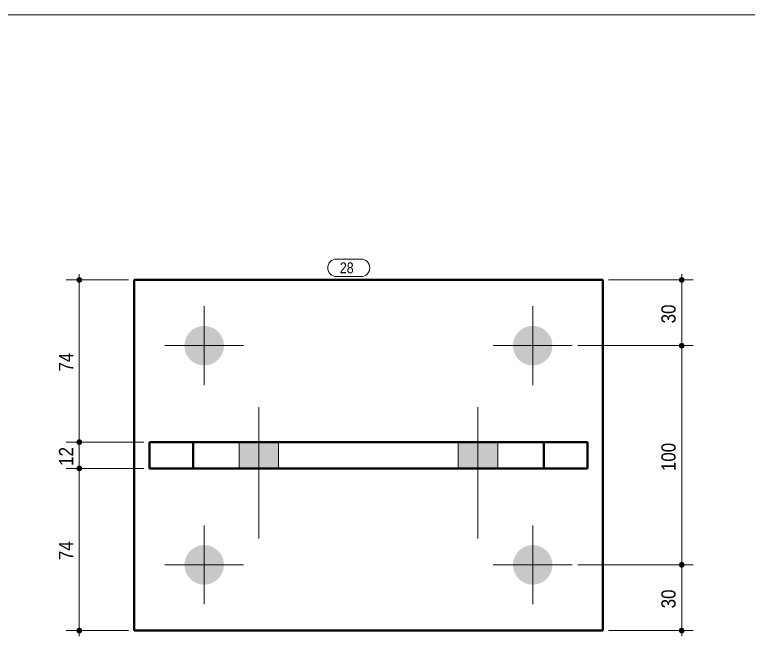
# Model space of a CAD drawing. Header units: millimetres. Extents: x 2 to 410, y 5 to 282.
# Drawn here: x 142.1 to 276, y 168.6 to 282 of the extents above; entities that cross this region are included whole.
import ezdxf

# ---------------------------------------------------------------- set-up
doc = ezdxf.new("R2010")
doc.units = ezdxf.units.MM
for name, color, linetype, lineweight in [('Boulon', 7, 'Continuous', 0), ('Cotation', 7, 'Continuous', 0), ('Feuille dessin', 5, 'Continuous', 0), ('Piece', 2, 'Continuous', 0), ('Repère pièce', 3, 'Continuous', 0)]:
    doc.layers.add(name, color=color, linetype=linetype, lineweight=lineweight)
doc.styles.add('ARIAL', font='ARIAL.TTF')
doc.styles.add('COMIC_SANS_MS', font='COMIC.TTF')

# ---------------------------------------------------------------- blocks, each defined once
blk = doc.blocks.new('*A1')
at = {"layer": 'Boulon'}
for points in [[(176.76, 225.2), (176.84, 225.2), (176.93, 225.19), (177.02, 225.18), (177.11, 225.17), (177.2, 225.16), (177.28, 225.15), (177.37, 225.13), (177.46, 225.11), (177.54, 225.09), (177.63, 225.07), (177.71, 225.04), (177.8, 225.02), (177.88, 224.99), (177.96, 224.96), (178.04, 224.93), (178.13, 224.89), (178.21, 224.85), (178.29, 224.82), (178.36, 224.77), (178.44, 224.73), (178.52, 224.69), (178.59, 224.64), (178.67, 224.59), (178.74, 224.54), (178.81, 224.49), (178.88, 224.44), (178.95, 224.38), (179.02, 224.33), (179.08, 224.27), (179.15, 224.21), (179.21, 224.15), (179.27, 224.08), (179.33, 224.02), (179.39, 223.95), (179.45, 223.88), (179.51, 223.81), (179.56, 223.74), (179.61, 223.67), (179.66, 223.6), (179.71, 223.53), (179.76, 223.45), (179.8, 223.37), (179.84, 223.3), (179.88, 223.22), (179.92, 223.14), (179.96, 223.06), (179.99, 222.98), (180.03, 222.9), (180.06, 222.81), (180.09, 222.73), (180.11, 222.65), (180.14, 222.56), (180.16, 222.47), (180.18, 222.39), (180.2, 222.3), (180.21, 222.22), (180.23, 222.13), (180.24, 222.04), (180.25, 221.95), (180.26, 221.86), (180.26, 221.78), (180.27, 221.69), (180.27, 221.6), (180.27, 221.51), (180.26, 221.42), (180.26, 221.34), (180.25, 221.25), (180.24, 221.16), (180.23, 221.07), (180.21, 220.98), (180.2, 220.9), (180.18, 220.81), (180.16, 220.73), (180.14, 220.64), (180.11, 220.55), (180.09, 220.47), (180.06, 220.39), (180.03, 220.3), (179.99, 220.22), (179.96, 220.14), (179.92, 220.06), (179.88, 219.98), (179.84, 219.9), (179.8, 219.83), (179.76, 219.75), (179.71, 219.67), (179.66, 219.6), (179.61, 219.53), (179.56, 219.46), (179.51, 219.39), (179.45, 219.32), (179.39, 219.25), (179.33, 219.18), (179.27, 219.12), (179.21, 219.05), (179.15, 218.99), (179.08, 218.93), (179.02, 218.87), (178.95, 218.82), (178.88, 218.76), (178.81, 218.71), (178.74, 218.66), (178.67, 218.61), (178.59, 218.56), (178.52, 218.51), (178.44, 218.47), (178.36, 218.43), (178.29, 218.38), (178.21, 218.35), (178.13, 218.31), (178.04, 218.27), (177.96, 218.24), (177.88, 218.21), (177.8, 218.18), (177.71, 218.16), (177.63, 218.13), (177.54, 218.11), (177.46, 218.09), (177.37, 218.07), (177.28, 218.05), (177.2, 218.04), (177.11, 218.03), (177.02, 218.02), (176.93, 218.01), (176.84, 218), (176.76, 218), (176.67, 218), (176.58, 218), (176.49, 218), (176.4, 218.01), (176.31, 218.02), (176.23, 218.03), (176.14, 218.04), (176.05, 218.05), (175.96, 218.07), (175.88, 218.09), (175.79, 218.11), (175.71, 218.13), (175.62, 218.16), (175.54, 218.18), (175.45, 218.21), (175.37, 218.24), (175.29, 218.27), (175.21, 218.31), (175.13, 218.35), (175.05, 218.38), (174.97, 218.43), (174.89, 218.47), (174.82, 218.51), (174.74, 218.56), (174.67, 218.61), (174.59, 218.66), (174.52, 218.71), (174.45, 218.76), (174.38, 218.82), (174.32, 218.87), (174.25, 218.93), (174.18, 218.99), (174.12, 219.05), (174.06, 219.12), (174, 219.18), (173.94, 219.25), (173.88, 219.32), (173.83, 219.39), (173.78, 219.46), (173.72, 219.53), (173.67, 219.6), (173.63, 219.67), (173.58, 219.75), (173.53, 219.83), (173.49, 219.9), (173.45, 219.98), (173.41, 220.06), (173.38, 220.14), (173.34, 220.22), (173.31, 220.3), (173.28, 220.39), (173.25, 220.47), (173.22, 220.55), (173.2, 220.64), (173.18, 220.73), (173.15, 220.81), (173.14, 220.9), (173.12, 220.98), (173.11, 221.07), (173.09, 221.16), (173.08, 221.25), (173.08, 221.34), (173.07, 221.42), (173.07, 221.51), (173.07, 221.6), (173.07, 221.69), (173.07, 221.78), (173.08, 221.86), (173.08, 221.95), (173.09, 222.04), (173.11, 222.13), (173.12, 222.22), (173.14, 222.3), (173.15, 222.39), (173.18, 222.47), (173.2, 222.56), (173.22, 222.65), (173.25, 222.73), (173.28, 222.81), (173.31, 222.9), (173.34, 222.98), (173.38, 223.06), (173.41, 223.14), (173.45, 223.22), (173.49, 223.3), (173.53, 223.37), (173.58, 223.45), (173.63, 223.53), (173.67, 223.6), (173.72, 223.67), (173.78, 223.74), (173.83, 223.81), (173.88, 223.88), (173.94, 223.95), (174, 224.02), (174.06, 224.08), (174.12, 224.15), (174.18, 224.21), (174.25, 224.27), (174.32, 224.33), (174.38, 224.38), (174.45, 224.44), (174.52, 224.49), (174.59, 224.54), (174.67, 224.59), (174.74, 224.64), (174.82, 224.69), (174.89, 224.73), (174.97, 224.77), (175.05, 224.82), (175.13, 224.85), (175.21, 224.89), (175.29, 224.93), (175.37, 224.96), (175.45, 224.99), (175.54, 225.02), (175.62, 225.04), (175.71, 225.07), (175.79, 225.09), (175.88, 225.11), (175.96, 225.13), (176.05, 225.15), (176.14, 225.16), (176.23, 225.17), (176.31, 225.18), (176.4, 225.19), (176.49, 225.2), (176.58, 225.2), (176.67, 225.2)], [(236.76, 225.2), (236.84, 225.2), (236.93, 225.19), (237.02, 225.18), (237.11, 225.17), (237.2, 225.16), (237.28, 225.15), (237.37, 225.13), (237.46, 225.11), (237.54, 225.09), (237.63, 225.07), (237.71, 225.04), (237.8, 225.02), (237.88, 224.99), (237.96, 224.96), (238.04, 224.93), (238.13, 224.89), (238.21, 224.85), (238.29, 224.82), (238.36, 224.77), (238.44, 224.73), (238.52, 224.69), (238.59, 224.64), (238.67, 224.59), (238.74, 224.54), (238.81, 224.49), (238.88, 224.44), (238.95, 224.38), (239.02, 224.33), (239.08, 224.27), (239.15, 224.21), (239.21, 224.15), (239.27, 224.08), (239.33, 224.02), (239.39, 223.95), (239.45, 223.88), (239.51, 223.81), (239.56, 223.74), (239.61, 223.67), (239.66, 223.6), (239.71, 223.53), (239.76, 223.45), (239.8, 223.37), (239.84, 223.3), (239.88, 223.22), (239.92, 223.14), (239.96, 223.06), (239.99, 222.98), (240.03, 222.9), (240.06, 222.81), (240.09, 222.73), (240.11, 222.65), (240.14, 222.56), (240.16, 222.47), (240.18, 222.39), (240.2, 222.3), (240.21, 222.22), (240.23, 222.13), (240.24, 222.04), (240.25, 221.95), (240.26, 221.86), (240.26, 221.78), (240.27, 221.69), (240.27, 221.6), (240.27, 221.51), (240.26, 221.42), (240.26, 221.34), (240.25, 221.25), (240.24, 221.16), (240.23, 221.07), (240.21, 220.98), (240.2, 220.9), (240.18, 220.81), (240.16, 220.73), (240.14, 220.64), (240.11, 220.55), (240.09, 220.47), (240.06, 220.39), (240.03, 220.3), (239.99, 220.22), (239.96, 220.14), (239.92, 220.06), (239.88, 219.98), (239.84, 219.9), (239.8, 219.83), (239.76, 219.75), (239.71, 219.67), (239.66, 219.6), (239.61, 219.53), (239.56, 219.46), (239.51, 219.39), (239.45, 219.32), (239.39, 219.25), (239.33, 219.18), (239.27, 219.12), (239.21, 219.05), (239.15, 218.99), (239.08, 218.93), (239.02, 218.87), (238.95, 218.82), (238.88, 218.76), (238.81, 218.71), (238.74, 218.66), (238.67, 218.61), (238.59, 218.56), (238.52, 218.51), (238.44, 218.47), (238.36, 218.43), (238.29, 218.38), (238.21, 218.35), (238.13, 218.31), (238.04, 218.27), (237.96, 218.24), (237.88, 218.21), (237.8, 218.18), (237.71, 218.16), (237.63, 218.13), (237.54, 218.11), (237.46, 218.09), (237.37, 218.07), (237.28, 218.05), (237.2, 218.04), (237.11, 218.03), (237.02, 218.02), (236.93, 218.01), (236.84, 218), (236.76, 218), (236.67, 218), (236.58, 218), (236.49, 218), (236.4, 218.01), (236.31, 218.02), (236.23, 218.03), (236.14, 218.04), (236.05, 218.05), (235.96, 218.07), (235.88, 218.09), (235.79, 218.11), (235.71, 218.13), (235.62, 218.16), (235.54, 218.18), (235.45, 218.21), (235.37, 218.24), (235.29, 218.27), (235.21, 218.31), (235.13, 218.35), (235.05, 218.38), (234.97, 218.43), (234.89, 218.47), (234.82, 218.51), (234.74, 218.56), (234.67, 218.61), (234.59, 218.66), (234.52, 218.71), (234.45, 218.76), (234.38, 218.82), (234.32, 218.87), (234.25, 218.93), (234.18, 218.99), (234.12, 219.05), (234.06, 219.12), (234, 219.18), (233.94, 219.25), (233.88, 219.32), (233.83, 219.39), (233.78, 219.46), (233.72, 219.53), (233.67, 219.6), (233.63, 219.67), (233.58, 219.75), (233.53, 219.83), (233.49, 219.9), (233.45, 219.98), (233.41, 220.06), (233.38, 220.14), (233.34, 220.22), (233.31, 220.3), (233.28, 220.39), (233.25, 220.47), (233.22, 220.55), (233.2, 220.64), (233.18, 220.73), (233.15, 220.81), (233.14, 220.9), (233.12, 220.98), (233.11, 221.07), (233.09, 221.16), (233.08, 221.25), (233.08, 221.34), (233.07, 221.42), (233.07, 221.51), (233.07, 221.6), (233.07, 221.69), (233.07, 221.78), (233.08, 221.86), (233.08, 221.95), (233.09, 222.04), (233.11, 222.13), (233.12, 222.22), (233.14, 222.3), (233.15, 222.39), (233.18, 222.47), (233.2, 222.56), (233.22, 222.65), (233.25, 222.73), (233.28, 222.81), (233.31, 222.9), (233.34, 222.98), (233.38, 223.06), (233.41, 223.14), (233.45, 223.22), (233.49, 223.3), (233.53, 223.37), (233.58, 223.45), (233.63, 223.53), (233.67, 223.6), (233.72, 223.67), (233.78, 223.74), (233.83, 223.81), (233.88, 223.88), (233.94, 223.95), (234, 224.02), (234.06, 224.08), (234.12, 224.15), (234.18, 224.21), (234.25, 224.27), (234.32, 224.33), (234.38, 224.38), (234.45, 224.44), (234.52, 224.49), (234.59, 224.54), (234.67, 224.59), (234.74, 224.64), (234.82, 224.69), (234.89, 224.73), (234.97, 224.77), (235.05, 224.82), (235.13, 224.85), (235.21, 224.89), (235.29, 224.93), (235.37, 224.96), (235.45, 224.99), (235.54, 225.02), (235.62, 225.04), (235.71, 225.07), (235.79, 225.09), (235.88, 225.11), (235.96, 225.13), (236.05, 225.15), (236.14, 225.16), (236.23, 225.17), (236.31, 225.18), (236.4, 225.19), (236.49, 225.2), (236.58, 225.2), (236.67, 225.2)], [(176.76, 185.2), (176.84, 185.2), (176.93, 185.19), (177.02, 185.18), (177.11, 185.17), (177.2, 185.16), (177.28, 185.15), (177.37, 185.13), (177.46, 185.11), (177.54, 185.09), (177.63, 185.07), (177.71, 185.04), (177.8, 185.02), (177.88, 184.99), (177.96, 184.96), (178.04, 184.93), (178.13, 184.89), (178.21, 184.85), (178.29, 184.82), (178.36, 184.77), (178.44, 184.73), (178.52, 184.69), (178.59, 184.64), (178.67, 184.59), (178.74, 184.54), (178.81, 184.49), (178.88, 184.44), (178.95, 184.38), (179.02, 184.33), (179.08, 184.27), (179.15, 184.21), (179.21, 184.15), (179.27, 184.08), (179.33, 184.02), (179.39, 183.95), (179.45, 183.88), (179.51, 183.81), (179.56, 183.74), (179.61, 183.67), (179.66, 183.6), (179.71, 183.53), (179.76, 183.45), (179.8, 183.37), (179.84, 183.3), (179.88, 183.22), (179.92, 183.14), (179.96, 183.06), (179.99, 182.98), (180.03, 182.9), (180.06, 182.81), (180.09, 182.73), (180.11, 182.65), (180.14, 182.56), (180.16, 182.47), (180.18, 182.39), (180.2, 182.3), (180.21, 182.22), (180.23, 182.13), (180.24, 182.04), (180.25, 181.95), (180.26, 181.86), (180.26, 181.78), (180.27, 181.69), (180.27, 181.6), (180.27, 181.51), (180.26, 181.42), (180.26, 181.34), (180.25, 181.25), (180.24, 181.16), (180.23, 181.07), (180.21, 180.98), (180.2, 180.9), (180.18, 180.81), (180.16, 180.73), (180.14, 180.64), (180.11, 180.55), (180.09, 180.47), (180.06, 180.39), (180.03, 180.3), (179.99, 180.22), (179.96, 180.14), (179.92, 180.06), (179.88, 179.98), (179.84, 179.9), (179.8, 179.83), (179.76, 179.75), (179.71, 179.67), (179.66, 179.6), (179.61, 179.53), (179.56, 179.46), (179.51, 179.39), (179.45, 179.32), (179.39, 179.25), (179.33, 179.18), (179.27, 179.12), (179.21, 179.05), (179.15, 178.99), (179.08, 178.93), (179.02, 178.87), (178.95, 178.82), (178.88, 178.76), (178.81, 178.71), (178.74, 178.66), (178.67, 178.61), (178.59, 178.56), (178.52, 178.51), (178.44, 178.47), (178.36, 178.43), (178.29, 178.38), (178.21, 178.35), (178.13, 178.31), (178.04, 178.27), (177.96, 178.24), (177.88, 178.21), (177.8, 178.18), (177.71, 178.16), (177.63, 178.13), (177.54, 178.11), (177.46, 178.09), (177.37, 178.07), (177.28, 178.05), (177.2, 178.04), (177.11, 178.03), (177.02, 178.02), (176.93, 178.01), (176.84, 178), (176.76, 178), (176.67, 178), (176.58, 178), (176.49, 178), (176.4, 178.01), (176.31, 178.02), (176.23, 178.03), (176.14, 178.04), (176.05, 178.05), (175.96, 178.07), (175.88, 178.09), (175.79, 178.11), (175.71, 178.13), (175.62, 178.16), (175.54, 178.18), (175.45, 178.21), (175.37, 178.24), (175.29, 178.27), (175.21, 178.31), (175.13, 178.35), (175.05, 178.38), (174.97, 178.43), (174.89, 178.47), (174.82, 178.51), (174.74, 178.56), (174.67, 178.61), (174.59, 178.66), (174.52, 178.71), (174.45, 178.76), (174.38, 178.82), (174.32, 178.87), (174.25, 178.93), (174.18, 178.99), (174.12, 179.05), (174.06, 179.12), (174, 179.18), (173.94, 179.25), (173.88, 179.32), (173.83, 179.39), (173.78, 179.46), (173.72, 179.53), (173.67, 179.6), (173.63, 179.67), (173.58, 179.75), (173.53, 179.83), (173.49, 179.9), (173.45, 179.98), (173.41, 180.06), (173.38, 180.14), (173.34, 180.22), (173.31, 180.3), (173.28, 180.39), (173.25, 180.47), (173.22, 180.55), (173.2, 180.64), (173.18, 180.73), (173.15, 180.81), (173.14, 180.9), (173.12, 180.98), (173.11, 181.07), (173.09, 181.16), (173.08, 181.25), (173.08, 181.34), (173.07, 181.42), (173.07, 181.51), (173.07, 181.6), (173.07, 181.69), (173.07, 181.78), (173.08, 181.86), (173.08, 181.95), (173.09, 182.04), (173.11, 182.13), (173.12, 182.22), (173.14, 182.3), (173.15, 182.39), (173.18, 182.47), (173.2, 182.56), (173.22, 182.65), (173.25, 182.73), (173.28, 182.81), (173.31, 182.9), (173.34, 182.98), (173.38, 183.06), (173.41, 183.14), (173.45, 183.22), (173.49, 183.3), (173.53, 183.37), (173.58, 183.45), (173.63, 183.53), (173.67, 183.6), (173.72, 183.67), (173.78, 183.74), (173.83, 183.81), (173.88, 183.88), (173.94, 183.95), (174, 184.02), (174.06, 184.08), (174.12, 184.15), (174.18, 184.21), (174.25, 184.27), (174.32, 184.33), (174.38, 184.38), (174.45, 184.44), (174.52, 184.49), (174.59, 184.54), (174.67, 184.59), (174.74, 184.64), (174.82, 184.69), (174.89, 184.73), (174.97, 184.77), (175.05, 184.82), (175.13, 184.85), (175.21, 184.89), (175.29, 184.93), (175.37, 184.96), (175.45, 184.99), (175.54, 185.02), (175.62, 185.04), (175.71, 185.07), (175.79, 185.09), (175.88, 185.11), (175.96, 185.13), (176.05, 185.15), (176.14, 185.16), (176.23, 185.17), (176.31, 185.18), (176.4, 185.19), (176.49, 185.2), (176.58, 185.2), (176.67, 185.2)], [(236.76, 185.2), (236.84, 185.2), (236.93, 185.19), (237.02, 185.18), (237.11, 185.17), (237.2, 185.16), (237.28, 185.15), (237.37, 185.13), (237.46, 185.11), (237.54, 185.09), (237.63, 185.07), (237.71, 185.04), (237.8, 185.02), (237.88, 184.99), (237.96, 184.96), (238.04, 184.93), (238.13, 184.89), (238.21, 184.85), (238.29, 184.82), (238.36, 184.77), (238.44, 184.73), (238.52, 184.69), (238.59, 184.64), (238.67, 184.59), (238.74, 184.54), (238.81, 184.49), (238.88, 184.44), (238.95, 184.38), (239.02, 184.33), (239.08, 184.27), (239.15, 184.21), (239.21, 184.15), (239.27, 184.08), (239.33, 184.02), (239.39, 183.95), (239.45, 183.88), (239.51, 183.81), (239.56, 183.74), (239.61, 183.67), (239.66, 183.6), (239.71, 183.53), (239.76, 183.45), (239.8, 183.37), (239.84, 183.3), (239.88, 183.22), (239.92, 183.14), (239.96, 183.06), (239.99, 182.98), (240.03, 182.9), (240.06, 182.81), (240.09, 182.73), (240.11, 182.65), (240.14, 182.56), (240.16, 182.47), (240.18, 182.39), (240.2, 182.3), (240.21, 182.22), (240.23, 182.13), (240.24, 182.04), (240.25, 181.95), (240.26, 181.86), (240.26, 181.78), (240.27, 181.69), (240.27, 181.6), (240.27, 181.51), (240.26, 181.42), (240.26, 181.34), (240.25, 181.25), (240.24, 181.16), (240.23, 181.07), (240.21, 180.98), (240.2, 180.9), (240.18, 180.81), (240.16, 180.73), (240.14, 180.64), (240.11, 180.55), (240.09, 180.47), (240.06, 180.39), (240.03, 180.3), (239.99, 180.22), (239.96, 180.14), (239.92, 180.06), (239.88, 179.98), (239.84, 179.9), (239.8, 179.83), (239.76, 179.75), (239.71, 179.67), (239.66, 179.6), (239.61, 179.53), (239.56, 179.46), (239.51, 179.39), (239.45, 179.32), (239.39, 179.25), (239.33, 179.18), (239.27, 179.12), (239.21, 179.05), (239.15, 178.99), (239.08, 178.93), (239.02, 178.87), (238.95, 178.82), (238.88, 178.76), (238.81, 178.71), (238.74, 178.66), (238.67, 178.61), (238.59, 178.56), (238.52, 178.51), (238.44, 178.47), (238.36, 178.43), (238.29, 178.38), (238.21, 178.35), (238.13, 178.31), (238.04, 178.27), (237.96, 178.24), (237.88, 178.21), (237.8, 178.18), (237.71, 178.16), (237.63, 178.13), (237.54, 178.11), (237.46, 178.09), (237.37, 178.07), (237.28, 178.05), (237.2, 178.04), (237.11, 178.03), (237.02, 178.02), (236.93, 178.01), (236.84, 178), (236.76, 178), (236.67, 178), (236.58, 178), (236.49, 178), (236.4, 178.01), (236.31, 178.02), (236.23, 178.03), (236.14, 178.04), (236.05, 178.05), (235.96, 178.07), (235.88, 178.09), (235.79, 178.11), (235.71, 178.13), (235.62, 178.16), (235.54, 178.18), (235.45, 178.21), (235.37, 178.24), (235.29, 178.27), (235.21, 178.31), (235.13, 178.35), (235.05, 178.38), (234.97, 178.43), (234.89, 178.47), (234.82, 178.51), (234.74, 178.56), (234.67, 178.61), (234.59, 178.66), (234.52, 178.71), (234.45, 178.76), (234.38, 178.82), (234.32, 178.87), (234.25, 178.93), (234.18, 178.99), (234.12, 179.05), (234.06, 179.12), (234, 179.18), (233.94, 179.25), (233.88, 179.32), (233.83, 179.39), (233.78, 179.46), (233.72, 179.53), (233.67, 179.6), (233.63, 179.67), (233.58, 179.75), (233.53, 179.83), (233.49, 179.9), (233.45, 179.98), (233.41, 180.06), (233.38, 180.14), (233.34, 180.22), (233.31, 180.3), (233.28, 180.39), (233.25, 180.47), (233.22, 180.55), (233.2, 180.64), (233.18, 180.73), (233.15, 180.81), (233.14, 180.9), (233.12, 180.98), (233.11, 181.07), (233.09, 181.16), (233.08, 181.25), (233.08, 181.34), (233.07, 181.42), (233.07, 181.51), (233.07, 181.6), (233.07, 181.69), (233.07, 181.78), (233.08, 181.86), (233.08, 181.95), (233.09, 182.04), (233.11, 182.13), (233.12, 182.22), (233.14, 182.3), (233.15, 182.39), (233.18, 182.47), (233.2, 182.56), (233.22, 182.65), (233.25, 182.73), (233.28, 182.81), (233.31, 182.9), (233.34, 182.98), (233.38, 183.06), (233.41, 183.14), (233.45, 183.22), (233.49, 183.3), (233.53, 183.37), (233.58, 183.45), (233.63, 183.53), (233.67, 183.6), (233.72, 183.67), (233.78, 183.74), (233.83, 183.81), (233.88, 183.88), (233.94, 183.95), (234, 184.02), (234.06, 184.08), (234.12, 184.15), (234.18, 184.21), (234.25, 184.27), (234.32, 184.33), (234.38, 184.38), (234.45, 184.44), (234.52, 184.49), (234.59, 184.54), (234.67, 184.59), (234.74, 184.64), (234.82, 184.69), (234.89, 184.73), (234.97, 184.77), (235.05, 184.82), (235.13, 184.85), (235.21, 184.89), (235.29, 184.93), (235.37, 184.96), (235.45, 184.99), (235.54, 185.02), (235.62, 185.04), (235.71, 185.07), (235.79, 185.09), (235.88, 185.11), (235.96, 185.13), (236.05, 185.15), (236.14, 185.16), (236.23, 185.17), (236.31, 185.18), (236.4, 185.19), (236.49, 185.2), (236.58, 185.2), (236.67, 185.2)]]:
    blk.add_hatch(color=256, dxfattribs=at).paths.add_polyline_path(points, flags=17)
at = {"layer": 'Boulon', "linetype": 'Continuous', "lineweight": 0}
for p, q in [((176.67, 214.4), (176.67, 228.8)), ((236.67, 214.4), (236.67, 228.8)), ((169.47, 221.6), (183.87, 221.6)), ((229.47, 221.6), (243.87, 221.6)), ((176.67, 174.4), (176.67, 188.8)), ((236.67, 174.4), (236.67, 188.8)), ((169.47, 181.6), (183.87, 181.6)), ((229.47, 181.6), (243.87, 181.6))]:
    blk.add_line(p, q, dxfattribs=at)
blk = doc.blocks.new('*A2')
at = {"layer": 'Boulon'}
for points in [[(183.07, 199.2), (183.07, 204), (190.27, 204), (190.27, 199.2)], [(183.07, 199.2), (183.07, 204), (190.27, 204), (190.27, 199.2)], [(223.07, 199.2), (223.07, 204), (230.27, 204), (230.27, 199.2)], [(223.07, 199.2), (223.07, 204), (230.27, 204), (230.27, 199.2)]]:
    blk.add_hatch(color=256, dxfattribs=at).paths.add_polyline_path(points, flags=17)
at = {"layer": 'Boulon', "linetype": 'Continuous', "lineweight": 0}
for p, q in [((186.67, 210.4), (186.67, 186.4)), ((186.67, 210.4), (186.67, 186.4)), ((226.67, 210.4), (226.67, 186.4)), ((226.67, 210.4), (226.67, 186.4)), ((183.07, 204), (183.07, 199.2)), ((183.07, 204), (183.07, 199.2)), ((190.27, 204), (190.27, 199.2)), ((190.27, 204), (190.27, 199.2)), ((223.07, 204), (223.07, 199.2)), ((223.07, 204), (223.07, 199.2)), ((230.27, 204), (230.27, 199.2)), ((230.27, 204), (230.27, 199.2))]:
    blk.add_line(p, q, dxfattribs=at)
blk = doc.blocks.new('*A3')
at = {"layer": 'Piece', "color": 2, "linetype": 'Continuous', "lineweight": 40}
for p, q in [((249.466406, 233.6), (163.866406, 233.6)), ((163.866406, 233.6), (163.866406, 169.6)), ((249.466406, 169.6), (249.466406, 233.6)), ((163.866406, 169.6), (249.466406, 169.6))]:
    blk.add_line(p, q, dxfattribs=at)
blk = doc.blocks.new('*A4')
at = {"layer": 'Piece', "color": 2, "linetype": 'Continuous', "lineweight": 40}
for p, q in [((166.668602, 199.2), (166.668602, 204)), ((166.668602, 204), (246.668603, 204)), ((174.668601, 199.2), (174.668601, 204)), ((238.668603, 199.2), (238.668603, 204)), ((246.668603, 199.2), (246.668603, 204)), ((246.668603, 199.2), (166.668602, 199.2))]:
    blk.add_line(p, q, dxfattribs=at)
blk = doc.blocks.new('*A9')
at = {"layer": 'Feuille dessin', "linetype": 'Continuous', "lineweight": 0}
blk.add_line((405, 282), (5, 282), dxfattribs=at)
blk = doc.blocks.new('*A15')
at = {"layer": 'Cotation'}
for points in [[(153.84, 198.68), (153.82, 198.68), (153.79, 198.69), (153.76, 198.69), (153.74, 198.7), (153.72, 198.7), (153.69, 198.71), (153.67, 198.72), (153.64, 198.73), (153.62, 198.74), (153.6, 198.75), (153.58, 198.77), (153.56, 198.78), (153.54, 198.8), (153.52, 198.81), (153.5, 198.83), (153.48, 198.85), (153.46, 198.87), (153.45, 198.89), (153.43, 198.91), (153.42, 198.93), (153.41, 198.95), (153.4, 198.98), (153.39, 199), (153.38, 199.02), (153.37, 199.05), (153.36, 199.07), (153.36, 199.1), (153.35, 199.12), (153.35, 199.15), (153.35, 199.17), (153.35, 199.2), (153.35, 199.23), (153.35, 199.25), (153.35, 199.28), (153.36, 199.3), (153.36, 199.33), (153.37, 199.35), (153.38, 199.38), (153.39, 199.4), (153.4, 199.42), (153.41, 199.45), (153.42, 199.47), (153.43, 199.49), (153.45, 199.51), (153.46, 199.53), (153.48, 199.55), (153.5, 199.57), (153.52, 199.59), (153.54, 199.6), (153.56, 199.62), (153.58, 199.63), (153.6, 199.65), (153.62, 199.66), (153.64, 199.67), (153.67, 199.68), (153.69, 199.69), (153.72, 199.7), (153.74, 199.7), (153.76, 199.71), (153.79, 199.71), (153.82, 199.72), (153.84, 199.72), (153.87, 199.72), (153.89, 199.72), (153.92, 199.72), (153.94, 199.71), (153.97, 199.71), (153.99, 199.7), (154.02, 199.7), (154.04, 199.69), (154.07, 199.68), (154.09, 199.67), (154.11, 199.66), (154.13, 199.65), (154.16, 199.63), (154.18, 199.62), (154.2, 199.6), (154.22, 199.59), (154.23, 199.57), (154.25, 199.55), (154.27, 199.53), (154.28, 199.51), (154.3, 199.49), (154.31, 199.47), (154.33, 199.45), (154.34, 199.42), (154.35, 199.4), (154.36, 199.38), (154.36, 199.35), (154.37, 199.33), (154.38, 199.3), (154.38, 199.28), (154.38, 199.25), (154.39, 199.23), (154.39, 199.2), (154.39, 199.17), (154.38, 199.15), (154.38, 199.12), (154.38, 199.1), (154.37, 199.07), (154.36, 199.05), (154.36, 199.02), (154.35, 199), (154.34, 198.98), (154.33, 198.95), (154.31, 198.93), (154.3, 198.91), (154.28, 198.89), (154.27, 198.87), (154.25, 198.85), (154.23, 198.83), (154.22, 198.81), (154.2, 198.8), (154.18, 198.78), (154.16, 198.77), (154.13, 198.75), (154.11, 198.74), (154.09, 198.73), (154.07, 198.72), (154.04, 198.71), (154.02, 198.7), (153.99, 198.7), (153.97, 198.69), (153.94, 198.69), (153.92, 198.68), (153.89, 198.68), (153.87, 198.68)], [(153.84, 169.08), (153.82, 169.08), (153.79, 169.09), (153.76, 169.09), (153.74, 169.1), (153.72, 169.1), (153.69, 169.11), (153.67, 169.12), (153.64, 169.13), (153.62, 169.14), (153.6, 169.15), (153.58, 169.17), (153.56, 169.18), (153.54, 169.2), (153.52, 169.21), (153.5, 169.23), (153.48, 169.25), (153.46, 169.27), (153.45, 169.29), (153.43, 169.31), (153.42, 169.33), (153.41, 169.35), (153.4, 169.38), (153.39, 169.4), (153.38, 169.42), (153.37, 169.45), (153.36, 169.47), (153.36, 169.5), (153.35, 169.52), (153.35, 169.55), (153.35, 169.57), (153.35, 169.6), (153.35, 169.63), (153.35, 169.65), (153.35, 169.68), (153.36, 169.7), (153.36, 169.73), (153.37, 169.75), (153.38, 169.78), (153.39, 169.8), (153.4, 169.82), (153.41, 169.85), (153.42, 169.87), (153.43, 169.89), (153.45, 169.91), (153.46, 169.93), (153.48, 169.95), (153.5, 169.97), (153.52, 169.99), (153.54, 170), (153.56, 170.02), (153.58, 170.03), (153.6, 170.05), (153.62, 170.06), (153.64, 170.07), (153.67, 170.08), (153.69, 170.09), (153.72, 170.1), (153.74, 170.1), (153.76, 170.11), (153.79, 170.11), (153.82, 170.12), (153.84, 170.12), (153.87, 170.12), (153.89, 170.12), (153.92, 170.12), (153.94, 170.11), (153.97, 170.11), (153.99, 170.1), (154.02, 170.1), (154.04, 170.09), (154.07, 170.08), (154.09, 170.07), (154.11, 170.06), (154.13, 170.05), (154.16, 170.03), (154.18, 170.02), (154.2, 170), (154.22, 169.99), (154.23, 169.97), (154.25, 169.95), (154.27, 169.93), (154.28, 169.91), (154.3, 169.89), (154.31, 169.87), (154.33, 169.85), (154.34, 169.82), (154.35, 169.8), (154.36, 169.78), (154.36, 169.75), (154.37, 169.73), (154.38, 169.7), (154.38, 169.68), (154.38, 169.65), (154.39, 169.63), (154.39, 169.6), (154.39, 169.57), (154.38, 169.55), (154.38, 169.52), (154.38, 169.5), (154.37, 169.47), (154.36, 169.45), (154.36, 169.42), (154.35, 169.4), (154.34, 169.38), (154.33, 169.35), (154.31, 169.33), (154.3, 169.31), (154.28, 169.29), (154.27, 169.27), (154.25, 169.25), (154.23, 169.23), (154.22, 169.21), (154.2, 169.2), (154.18, 169.18), (154.16, 169.17), (154.13, 169.15), (154.11, 169.14), (154.09, 169.13), (154.07, 169.12), (154.04, 169.11), (154.02, 169.1), (153.99, 169.1), (153.97, 169.09), (153.94, 169.09), (153.92, 169.08), (153.89, 169.08), (153.87, 169.08)]]:
    blk.add_hatch(color=256, dxfattribs=at).paths.add_polyline_path(points, flags=17)
at = {"layer": 'Cotation', "linetype": 'Continuous', "lineweight": 0}
for p, q in [((153.87, 200.24), (153.87, 198.16)), ((153.87, 199.2), (153.87, 200.24)), ((165.67, 199.2), (153.27, 199.2)), ((153.27, 199.2), (154.91, 199.2)), ((153.87, 169.6), (153.87, 199.2)), ((153.87, 170.64), (153.87, 168.56)), ((162.87, 169.6), (151.45, 169.6)), ((152.83, 169.6), (154.91, 169.6)), ((153.87, 169.6), (153.87, 168.56))]:
    blk.add_line(p, q, dxfattribs=at)
at = {"layer": 'Cotation'}
for p in [(153.87, 199.2), (153.87, 169.6)]:
    blk.add_point(p, dxfattribs=at)
at = {"layer": 'Cotation', "style": 'ARIAL', "width": 0.85}
blk.add_text('74', height=2.6, rotation=90.0002, dxfattribs=at).set_placement((152.75, 182.47))
blk = doc.blocks.new('*A16')
at = {"layer": 'Cotation'}
for points in [[(153.84, 203.48), (153.82, 203.48), (153.79, 203.49), (153.76, 203.49), (153.74, 203.5), (153.72, 203.5), (153.69, 203.51), (153.67, 203.52), (153.64, 203.53), (153.62, 203.54), (153.6, 203.55), (153.58, 203.57), (153.56, 203.58), (153.54, 203.6), (153.52, 203.61), (153.5, 203.63), (153.48, 203.65), (153.46, 203.67), (153.45, 203.69), (153.43, 203.71), (153.42, 203.73), (153.41, 203.75), (153.4, 203.78), (153.39, 203.8), (153.38, 203.82), (153.37, 203.85), (153.36, 203.87), (153.36, 203.9), (153.35, 203.92), (153.35, 203.95), (153.35, 203.97), (153.35, 204), (153.35, 204.03), (153.35, 204.05), (153.35, 204.08), (153.36, 204.1), (153.36, 204.13), (153.37, 204.15), (153.38, 204.18), (153.39, 204.2), (153.4, 204.22), (153.41, 204.25), (153.42, 204.27), (153.43, 204.29), (153.45, 204.31), (153.46, 204.33), (153.48, 204.35), (153.5, 204.37), (153.52, 204.39), (153.54, 204.4), (153.56, 204.42), (153.58, 204.43), (153.6, 204.45), (153.62, 204.46), (153.64, 204.47), (153.67, 204.48), (153.69, 204.49), (153.72, 204.5), (153.74, 204.5), (153.76, 204.51), (153.79, 204.51), (153.82, 204.52), (153.84, 204.52), (153.87, 204.52), (153.89, 204.52), (153.92, 204.52), (153.94, 204.51), (153.97, 204.51), (153.99, 204.5), (154.02, 204.5), (154.04, 204.49), (154.07, 204.48), (154.09, 204.47), (154.11, 204.46), (154.13, 204.45), (154.16, 204.43), (154.18, 204.42), (154.2, 204.4), (154.22, 204.39), (154.23, 204.37), (154.25, 204.35), (154.27, 204.33), (154.28, 204.31), (154.3, 204.29), (154.31, 204.27), (154.33, 204.25), (154.34, 204.22), (154.35, 204.2), (154.36, 204.18), (154.36, 204.15), (154.37, 204.13), (154.38, 204.1), (154.38, 204.08), (154.38, 204.05), (154.39, 204.03), (154.39, 204), (154.39, 203.97), (154.38, 203.95), (154.38, 203.92), (154.38, 203.9), (154.37, 203.87), (154.36, 203.85), (154.36, 203.82), (154.35, 203.8), (154.34, 203.78), (154.33, 203.75), (154.31, 203.73), (154.3, 203.71), (154.28, 203.69), (154.27, 203.67), (154.25, 203.65), (154.23, 203.63), (154.22, 203.61), (154.2, 203.6), (154.18, 203.58), (154.16, 203.57), (154.13, 203.55), (154.11, 203.54), (154.09, 203.53), (154.07, 203.52), (154.04, 203.51), (154.02, 203.5), (153.99, 203.5), (153.97, 203.49), (153.94, 203.49), (153.92, 203.48), (153.89, 203.48), (153.87, 203.48)], [(153.84, 198.68), (153.82, 198.68), (153.79, 198.69), (153.76, 198.69), (153.74, 198.7), (153.72, 198.7), (153.69, 198.71), (153.67, 198.72), (153.64, 198.73), (153.62, 198.74), (153.6, 198.75), (153.58, 198.77), (153.56, 198.78), (153.54, 198.8), (153.52, 198.81), (153.5, 198.83), (153.48, 198.85), (153.46, 198.87), (153.45, 198.89), (153.43, 198.91), (153.42, 198.93), (153.41, 198.95), (153.4, 198.98), (153.39, 199), (153.38, 199.02), (153.37, 199.05), (153.36, 199.07), (153.36, 199.1), (153.35, 199.12), (153.35, 199.15), (153.35, 199.17), (153.35, 199.2), (153.35, 199.23), (153.35, 199.25), (153.35, 199.28), (153.36, 199.3), (153.36, 199.33), (153.37, 199.35), (153.38, 199.38), (153.39, 199.4), (153.4, 199.42), (153.41, 199.45), (153.42, 199.47), (153.43, 199.49), (153.45, 199.51), (153.46, 199.53), (153.48, 199.55), (153.5, 199.57), (153.52, 199.59), (153.54, 199.6), (153.56, 199.62), (153.58, 199.63), (153.6, 199.65), (153.62, 199.66), (153.64, 199.67), (153.67, 199.68), (153.69, 199.69), (153.72, 199.7), (153.74, 199.7), (153.76, 199.71), (153.79, 199.71), (153.82, 199.72), (153.84, 199.72), (153.87, 199.72), (153.89, 199.72), (153.92, 199.72), (153.94, 199.71), (153.97, 199.71), (153.99, 199.7), (154.02, 199.7), (154.04, 199.69), (154.07, 199.68), (154.09, 199.67), (154.11, 199.66), (154.13, 199.65), (154.16, 199.63), (154.18, 199.62), (154.2, 199.6), (154.22, 199.59), (154.23, 199.57), (154.25, 199.55), (154.27, 199.53), (154.28, 199.51), (154.3, 199.49), (154.31, 199.47), (154.33, 199.45), (154.34, 199.42), (154.35, 199.4), (154.36, 199.38), (154.36, 199.35), (154.37, 199.33), (154.38, 199.3), (154.38, 199.28), (154.38, 199.25), (154.39, 199.23), (154.39, 199.2), (154.39, 199.17), (154.38, 199.15), (154.38, 199.12), (154.38, 199.1), (154.37, 199.07), (154.36, 199.05), (154.36, 199.02), (154.35, 199), (154.34, 198.98), (154.33, 198.95), (154.31, 198.93), (154.3, 198.91), (154.28, 198.89), (154.27, 198.87), (154.25, 198.85), (154.23, 198.83), (154.22, 198.81), (154.2, 198.8), (154.18, 198.78), (154.16, 198.77), (154.13, 198.75), (154.11, 198.74), (154.09, 198.73), (154.07, 198.72), (154.04, 198.71), (154.02, 198.7), (153.99, 198.7), (153.97, 198.69), (153.94, 198.69), (153.92, 198.68), (153.89, 198.68), (153.87, 198.68)]]:
    blk.add_hatch(color=256, dxfattribs=at).paths.add_polyline_path(points, flags=17)
at = {"layer": 'Cotation', "linetype": 'Continuous', "lineweight": 0}
for p, q in [((153.87, 205.04), (153.87, 202.96)), ((153.87, 204), (153.87, 205.04)), ((165.67, 204), (151.45, 204)), ((152.83, 204), (154.91, 204)), ((153.87, 199.2), (153.87, 204)), ((153.87, 200.24), (153.87, 198.16)), ((165.67, 199.2), (151.45, 199.2)), ((152.83, 199.2), (154.91, 199.2)), ((153.87, 199.2), (153.87, 198.16))]:
    blk.add_line(p, q, dxfattribs=at)
at = {"layer": 'Cotation'}
for p in [(153.87, 204), (153.87, 199.2)]:
    blk.add_point(p, dxfattribs=at)
at = {"layer": 'Cotation', "style": 'ARIAL', "width": 0.85}
blk.add_text('12', height=2.6, rotation=90.0002, dxfattribs=at).set_placement((152.75, 199.67))
blk = doc.blocks.new('*A17')
at = {"layer": 'Cotation'}
for points in [[(153.84, 233.08), (153.82, 233.08), (153.79, 233.09), (153.76, 233.09), (153.74, 233.1), (153.72, 233.1), (153.69, 233.11), (153.67, 233.12), (153.64, 233.13), (153.62, 233.14), (153.6, 233.15), (153.58, 233.17), (153.56, 233.18), (153.54, 233.2), (153.52, 233.21), (153.5, 233.23), (153.48, 233.25), (153.46, 233.27), (153.45, 233.29), (153.43, 233.31), (153.42, 233.33), (153.41, 233.35), (153.4, 233.38), (153.39, 233.4), (153.38, 233.42), (153.37, 233.45), (153.36, 233.47), (153.36, 233.5), (153.35, 233.52), (153.35, 233.55), (153.35, 233.57), (153.35, 233.6), (153.35, 233.63), (153.35, 233.65), (153.35, 233.68), (153.36, 233.7), (153.36, 233.73), (153.37, 233.75), (153.38, 233.78), (153.39, 233.8), (153.4, 233.82), (153.41, 233.85), (153.42, 233.87), (153.43, 233.89), (153.45, 233.91), (153.46, 233.93), (153.48, 233.95), (153.5, 233.97), (153.52, 233.99), (153.54, 234), (153.56, 234.02), (153.58, 234.03), (153.6, 234.05), (153.62, 234.06), (153.64, 234.07), (153.67, 234.08), (153.69, 234.09), (153.72, 234.1), (153.74, 234.1), (153.76, 234.11), (153.79, 234.11), (153.82, 234.12), (153.84, 234.12), (153.87, 234.12), (153.89, 234.12), (153.92, 234.12), (153.94, 234.11), (153.97, 234.11), (153.99, 234.1), (154.02, 234.1), (154.04, 234.09), (154.07, 234.08), (154.09, 234.07), (154.11, 234.06), (154.13, 234.05), (154.16, 234.03), (154.18, 234.02), (154.2, 234), (154.22, 233.99), (154.23, 233.97), (154.25, 233.95), (154.27, 233.93), (154.28, 233.91), (154.3, 233.89), (154.31, 233.87), (154.33, 233.85), (154.34, 233.82), (154.35, 233.8), (154.36, 233.78), (154.36, 233.75), (154.37, 233.73), (154.38, 233.7), (154.38, 233.68), (154.38, 233.65), (154.39, 233.63), (154.39, 233.6), (154.39, 233.57), (154.38, 233.55), (154.38, 233.52), (154.38, 233.5), (154.37, 233.47), (154.36, 233.45), (154.36, 233.42), (154.35, 233.4), (154.34, 233.38), (154.33, 233.35), (154.31, 233.33), (154.3, 233.31), (154.28, 233.29), (154.27, 233.27), (154.25, 233.25), (154.23, 233.23), (154.22, 233.21), (154.2, 233.2), (154.18, 233.18), (154.16, 233.17), (154.13, 233.15), (154.11, 233.14), (154.09, 233.13), (154.07, 233.12), (154.04, 233.11), (154.02, 233.1), (153.99, 233.1), (153.97, 233.09), (153.94, 233.09), (153.92, 233.08), (153.89, 233.08), (153.87, 233.08)], [(153.84, 203.48), (153.82, 203.48), (153.79, 203.49), (153.76, 203.49), (153.74, 203.5), (153.72, 203.5), (153.69, 203.51), (153.67, 203.52), (153.64, 203.53), (153.62, 203.54), (153.6, 203.55), (153.58, 203.57), (153.56, 203.58), (153.54, 203.6), (153.52, 203.61), (153.5, 203.63), (153.48, 203.65), (153.46, 203.67), (153.45, 203.69), (153.43, 203.71), (153.42, 203.73), (153.41, 203.75), (153.4, 203.78), (153.39, 203.8), (153.38, 203.82), (153.37, 203.85), (153.36, 203.87), (153.36, 203.9), (153.35, 203.92), (153.35, 203.95), (153.35, 203.97), (153.35, 204), (153.35, 204.03), (153.35, 204.05), (153.35, 204.08), (153.36, 204.1), (153.36, 204.13), (153.37, 204.15), (153.38, 204.18), (153.39, 204.2), (153.4, 204.22), (153.41, 204.25), (153.42, 204.27), (153.43, 204.29), (153.45, 204.31), (153.46, 204.33), (153.48, 204.35), (153.5, 204.37), (153.52, 204.39), (153.54, 204.4), (153.56, 204.42), (153.58, 204.43), (153.6, 204.45), (153.62, 204.46), (153.64, 204.47), (153.67, 204.48), (153.69, 204.49), (153.72, 204.5), (153.74, 204.5), (153.76, 204.51), (153.79, 204.51), (153.82, 204.52), (153.84, 204.52), (153.87, 204.52), (153.89, 204.52), (153.92, 204.52), (153.94, 204.51), (153.97, 204.51), (153.99, 204.5), (154.02, 204.5), (154.04, 204.49), (154.07, 204.48), (154.09, 204.47), (154.11, 204.46), (154.13, 204.45), (154.16, 204.43), (154.18, 204.42), (154.2, 204.4), (154.22, 204.39), (154.23, 204.37), (154.25, 204.35), (154.27, 204.33), (154.28, 204.31), (154.3, 204.29), (154.31, 204.27), (154.33, 204.25), (154.34, 204.22), (154.35, 204.2), (154.36, 204.18), (154.36, 204.15), (154.37, 204.13), (154.38, 204.1), (154.38, 204.08), (154.38, 204.05), (154.39, 204.03), (154.39, 204), (154.39, 203.97), (154.38, 203.95), (154.38, 203.92), (154.38, 203.9), (154.37, 203.87), (154.36, 203.85), (154.36, 203.82), (154.35, 203.8), (154.34, 203.78), (154.33, 203.75), (154.31, 203.73), (154.3, 203.71), (154.28, 203.69), (154.27, 203.67), (154.25, 203.65), (154.23, 203.63), (154.22, 203.61), (154.2, 203.6), (154.18, 203.58), (154.16, 203.57), (154.13, 203.55), (154.11, 203.54), (154.09, 203.53), (154.07, 203.52), (154.04, 203.51), (154.02, 203.5), (153.99, 203.5), (153.97, 203.49), (153.94, 203.49), (153.92, 203.48), (153.89, 203.48), (153.87, 203.48)]]:
    blk.add_hatch(color=256, dxfattribs=at).paths.add_polyline_path(points, flags=17)
at = {"layer": 'Cotation', "linetype": 'Continuous', "lineweight": 0}
for p, q in [((153.87, 234.64), (153.87, 232.56)), ((153.87, 233.6), (153.87, 234.64)), ((162.87, 233.6), (151.45, 233.6)), ((152.83, 233.6), (154.91, 233.6)), ((153.87, 204), (153.87, 233.6)), ((153.87, 205.04), (153.87, 202.96)), ((165.67, 204), (153.27, 204)), ((153.27, 204), (154.91, 204)), ((153.87, 204), (153.87, 202.96))]:
    blk.add_line(p, q, dxfattribs=at)
at = {"layer": 'Cotation'}
for p in [(153.87, 233.6), (153.87, 204)]:
    blk.add_point(p, dxfattribs=at)
at = {"layer": 'Cotation', "style": 'ARIAL', "width": 0.85}
blk.add_text('74', height=2.6, rotation=90.0002, dxfattribs=at).set_placement((152.75, 216.87))
blk = doc.blocks.new('*A18')
at = {"layer": 'Cotation'}
for points in [[(263.84, 181.08), (263.82, 181.08), (263.79, 181.09), (263.76, 181.09), (263.74, 181.1), (263.72, 181.1), (263.69, 181.11), (263.67, 181.12), (263.64, 181.13), (263.62, 181.14), (263.6, 181.15), (263.58, 181.17), (263.56, 181.18), (263.54, 181.2), (263.52, 181.21), (263.5, 181.23), (263.48, 181.25), (263.46, 181.27), (263.45, 181.29), (263.43, 181.31), (263.42, 181.33), (263.41, 181.35), (263.4, 181.38), (263.39, 181.4), (263.38, 181.42), (263.37, 181.45), (263.36, 181.47), (263.36, 181.5), (263.35, 181.52), (263.35, 181.55), (263.35, 181.57), (263.35, 181.6), (263.35, 181.63), (263.35, 181.65), (263.35, 181.68), (263.36, 181.7), (263.36, 181.73), (263.37, 181.75), (263.38, 181.78), (263.39, 181.8), (263.4, 181.82), (263.41, 181.85), (263.42, 181.87), (263.43, 181.89), (263.45, 181.91), (263.46, 181.93), (263.48, 181.95), (263.5, 181.97), (263.52, 181.99), (263.54, 182), (263.56, 182.02), (263.58, 182.03), (263.6, 182.05), (263.62, 182.06), (263.64, 182.07), (263.67, 182.08), (263.69, 182.09), (263.72, 182.1), (263.74, 182.1), (263.76, 182.11), (263.79, 182.11), (263.82, 182.12), (263.84, 182.12), (263.87, 182.12), (263.89, 182.12), (263.92, 182.12), (263.94, 182.11), (263.97, 182.11), (263.99, 182.1), (264.02, 182.1), (264.04, 182.09), (264.07, 182.08), (264.09, 182.07), (264.11, 182.06), (264.13, 182.05), (264.16, 182.03), (264.18, 182.02), (264.2, 182), (264.22, 181.99), (264.23, 181.97), (264.25, 181.95), (264.27, 181.93), (264.28, 181.91), (264.3, 181.89), (264.31, 181.87), (264.33, 181.85), (264.34, 181.82), (264.35, 181.8), (264.36, 181.78), (264.36, 181.75), (264.37, 181.73), (264.38, 181.7), (264.38, 181.68), (264.38, 181.65), (264.39, 181.63), (264.39, 181.6), (264.39, 181.57), (264.38, 181.55), (264.38, 181.52), (264.38, 181.5), (264.37, 181.47), (264.36, 181.45), (264.36, 181.42), (264.35, 181.4), (264.34, 181.38), (264.33, 181.35), (264.31, 181.33), (264.3, 181.31), (264.28, 181.29), (264.27, 181.27), (264.25, 181.25), (264.23, 181.23), (264.22, 181.21), (264.2, 181.2), (264.18, 181.18), (264.16, 181.17), (264.13, 181.15), (264.11, 181.14), (264.09, 181.13), (264.07, 181.12), (264.04, 181.11), (264.02, 181.1), (263.99, 181.1), (263.97, 181.09), (263.94, 181.09), (263.92, 181.08), (263.89, 181.08), (263.87, 181.08)], [(263.84, 169.08), (263.82, 169.08), (263.79, 169.09), (263.76, 169.09), (263.74, 169.1), (263.72, 169.1), (263.69, 169.11), (263.67, 169.12), (263.64, 169.13), (263.62, 169.14), (263.6, 169.15), (263.58, 169.17), (263.56, 169.18), (263.54, 169.2), (263.52, 169.21), (263.5, 169.23), (263.48, 169.25), (263.46, 169.27), (263.45, 169.29), (263.43, 169.31), (263.42, 169.33), (263.41, 169.35), (263.4, 169.38), (263.39, 169.4), (263.38, 169.42), (263.37, 169.45), (263.36, 169.47), (263.36, 169.5), (263.35, 169.52), (263.35, 169.55), (263.35, 169.57), (263.35, 169.6), (263.35, 169.63), (263.35, 169.65), (263.35, 169.68), (263.36, 169.7), (263.36, 169.73), (263.37, 169.75), (263.38, 169.78), (263.39, 169.8), (263.4, 169.82), (263.41, 169.85), (263.42, 169.87), (263.43, 169.89), (263.45, 169.91), (263.46, 169.93), (263.48, 169.95), (263.5, 169.97), (263.52, 169.99), (263.54, 170), (263.56, 170.02), (263.58, 170.03), (263.6, 170.05), (263.62, 170.06), (263.64, 170.07), (263.67, 170.08), (263.69, 170.09), (263.72, 170.1), (263.74, 170.1), (263.76, 170.11), (263.79, 170.11), (263.82, 170.12), (263.84, 170.12), (263.87, 170.12), (263.89, 170.12), (263.92, 170.12), (263.94, 170.11), (263.97, 170.11), (263.99, 170.1), (264.02, 170.1), (264.04, 170.09), (264.07, 170.08), (264.09, 170.07), (264.11, 170.06), (264.13, 170.05), (264.16, 170.03), (264.18, 170.02), (264.2, 170), (264.22, 169.99), (264.23, 169.97), (264.25, 169.95), (264.27, 169.93), (264.28, 169.91), (264.3, 169.89), (264.31, 169.87), (264.33, 169.85), (264.34, 169.82), (264.35, 169.8), (264.36, 169.78), (264.36, 169.75), (264.37, 169.73), (264.38, 169.7), (264.38, 169.68), (264.38, 169.65), (264.39, 169.63), (264.39, 169.6), (264.39, 169.57), (264.38, 169.55), (264.38, 169.52), (264.38, 169.5), (264.37, 169.47), (264.36, 169.45), (264.36, 169.42), (264.35, 169.4), (264.34, 169.38), (264.33, 169.35), (264.31, 169.33), (264.3, 169.31), (264.28, 169.29), (264.27, 169.27), (264.25, 169.25), (264.23, 169.23), (264.22, 169.21), (264.2, 169.2), (264.18, 169.18), (264.16, 169.17), (264.13, 169.15), (264.11, 169.14), (264.09, 169.13), (264.07, 169.12), (264.04, 169.11), (264.02, 169.1), (263.99, 169.1), (263.97, 169.09), (263.94, 169.09), (263.92, 169.08), (263.89, 169.08), (263.87, 169.08)]]:
    blk.add_hatch(color=256, dxfattribs=at).paths.add_polyline_path(points, flags=17)
at = {"layer": 'Cotation', "linetype": 'Continuous', "lineweight": 0}
for p, q in [((263.87, 182.64), (263.87, 180.56)), ((263.87, 181.6), (263.87, 182.64)), ((244.87, 181.6), (265.95, 181.6)), ((262.83, 181.6), (264.91, 181.6)), ((263.87, 169.6), (263.87, 181.6)), ((263.87, 170.64), (263.87, 168.56)), ((250.47, 169.6), (265.95, 169.6)), ((262.83, 169.6), (264.91, 169.6)), ((263.87, 169.6), (263.87, 168.56))]:
    blk.add_line(p, q, dxfattribs=at)
at = {"layer": 'Cotation'}
for p in [(263.87, 181.6), (263.87, 169.6)]:
    blk.add_point(p, dxfattribs=at)
at = {"layer": 'Cotation', "style": 'ARIAL', "width": 0.85}
blk.add_text('30', height=2.6, rotation=90.0002, dxfattribs=at).set_placement((262.75, 173.67))
blk = doc.blocks.new('*A19')
at = {"layer": 'Cotation'}
for points in [[(263.84, 221.08), (263.82, 221.08), (263.79, 221.09), (263.76, 221.09), (263.74, 221.1), (263.72, 221.1), (263.69, 221.11), (263.67, 221.12), (263.64, 221.13), (263.62, 221.14), (263.6, 221.15), (263.58, 221.17), (263.56, 221.18), (263.54, 221.2), (263.52, 221.21), (263.5, 221.23), (263.48, 221.25), (263.46, 221.27), (263.45, 221.29), (263.43, 221.31), (263.42, 221.33), (263.41, 221.35), (263.4, 221.38), (263.39, 221.4), (263.38, 221.42), (263.37, 221.45), (263.36, 221.47), (263.36, 221.5), (263.35, 221.52), (263.35, 221.55), (263.35, 221.57), (263.35, 221.6), (263.35, 221.63), (263.35, 221.65), (263.35, 221.68), (263.36, 221.7), (263.36, 221.73), (263.37, 221.75), (263.38, 221.78), (263.39, 221.8), (263.4, 221.82), (263.41, 221.85), (263.42, 221.87), (263.43, 221.89), (263.45, 221.91), (263.46, 221.93), (263.48, 221.95), (263.5, 221.97), (263.52, 221.99), (263.54, 222), (263.56, 222.02), (263.58, 222.03), (263.6, 222.05), (263.62, 222.06), (263.64, 222.07), (263.67, 222.08), (263.69, 222.09), (263.72, 222.1), (263.74, 222.1), (263.76, 222.11), (263.79, 222.11), (263.82, 222.12), (263.84, 222.12), (263.87, 222.12), (263.89, 222.12), (263.92, 222.12), (263.94, 222.11), (263.97, 222.11), (263.99, 222.1), (264.02, 222.1), (264.04, 222.09), (264.07, 222.08), (264.09, 222.07), (264.11, 222.06), (264.13, 222.05), (264.16, 222.03), (264.18, 222.02), (264.2, 222), (264.22, 221.99), (264.23, 221.97), (264.25, 221.95), (264.27, 221.93), (264.28, 221.91), (264.3, 221.89), (264.31, 221.87), (264.33, 221.85), (264.34, 221.82), (264.35, 221.8), (264.36, 221.78), (264.36, 221.75), (264.37, 221.73), (264.38, 221.7), (264.38, 221.68), (264.38, 221.65), (264.39, 221.63), (264.39, 221.6), (264.39, 221.57), (264.38, 221.55), (264.38, 221.52), (264.38, 221.5), (264.37, 221.47), (264.36, 221.45), (264.36, 221.42), (264.35, 221.4), (264.34, 221.38), (264.33, 221.35), (264.31, 221.33), (264.3, 221.31), (264.28, 221.29), (264.27, 221.27), (264.25, 221.25), (264.23, 221.23), (264.22, 221.21), (264.2, 221.2), (264.18, 221.18), (264.16, 221.17), (264.13, 221.15), (264.11, 221.14), (264.09, 221.13), (264.07, 221.12), (264.04, 221.11), (264.02, 221.1), (263.99, 221.1), (263.97, 221.09), (263.94, 221.09), (263.92, 221.08), (263.89, 221.08), (263.87, 221.08)], [(263.84, 181.08), (263.82, 181.08), (263.79, 181.09), (263.76, 181.09), (263.74, 181.1), (263.72, 181.1), (263.69, 181.11), (263.67, 181.12), (263.64, 181.13), (263.62, 181.14), (263.6, 181.15), (263.58, 181.17), (263.56, 181.18), (263.54, 181.2), (263.52, 181.21), (263.5, 181.23), (263.48, 181.25), (263.46, 181.27), (263.45, 181.29), (263.43, 181.31), (263.42, 181.33), (263.41, 181.35), (263.4, 181.38), (263.39, 181.4), (263.38, 181.42), (263.37, 181.45), (263.36, 181.47), (263.36, 181.5), (263.35, 181.52), (263.35, 181.55), (263.35, 181.57), (263.35, 181.6), (263.35, 181.63), (263.35, 181.65), (263.35, 181.68), (263.36, 181.7), (263.36, 181.73), (263.37, 181.75), (263.38, 181.78), (263.39, 181.8), (263.4, 181.82), (263.41, 181.85), (263.42, 181.87), (263.43, 181.89), (263.45, 181.91), (263.46, 181.93), (263.48, 181.95), (263.5, 181.97), (263.52, 181.99), (263.54, 182), (263.56, 182.02), (263.58, 182.03), (263.6, 182.05), (263.62, 182.06), (263.64, 182.07), (263.67, 182.08), (263.69, 182.09), (263.72, 182.1), (263.74, 182.1), (263.76, 182.11), (263.79, 182.11), (263.82, 182.12), (263.84, 182.12), (263.87, 182.12), (263.89, 182.12), (263.92, 182.12), (263.94, 182.11), (263.97, 182.11), (263.99, 182.1), (264.02, 182.1), (264.04, 182.09), (264.07, 182.08), (264.09, 182.07), (264.11, 182.06), (264.13, 182.05), (264.16, 182.03), (264.18, 182.02), (264.2, 182), (264.22, 181.99), (264.23, 181.97), (264.25, 181.95), (264.27, 181.93), (264.28, 181.91), (264.3, 181.89), (264.31, 181.87), (264.33, 181.85), (264.34, 181.82), (264.35, 181.8), (264.36, 181.78), (264.36, 181.75), (264.37, 181.73), (264.38, 181.7), (264.38, 181.68), (264.38, 181.65), (264.39, 181.63), (264.39, 181.6), (264.39, 181.57), (264.38, 181.55), (264.38, 181.52), (264.38, 181.5), (264.37, 181.47), (264.36, 181.45), (264.36, 181.42), (264.35, 181.4), (264.34, 181.38), (264.33, 181.35), (264.31, 181.33), (264.3, 181.31), (264.28, 181.29), (264.27, 181.27), (264.25, 181.25), (264.23, 181.23), (264.22, 181.21), (264.2, 181.2), (264.18, 181.18), (264.16, 181.17), (264.13, 181.15), (264.11, 181.14), (264.09, 181.13), (264.07, 181.12), (264.04, 181.11), (264.02, 181.1), (263.99, 181.1), (263.97, 181.09), (263.94, 181.09), (263.92, 181.08), (263.89, 181.08), (263.87, 181.08)]]:
    blk.add_hatch(color=256, dxfattribs=at).paths.add_polyline_path(points, flags=17)
at = {"layer": 'Cotation', "linetype": 'Continuous', "lineweight": 0}
for p, q in [((263.87, 222.64), (263.87, 220.56)), ((263.87, 221.6), (263.87, 222.64)), ((244.87, 221.6), (265.95, 221.6)), ((262.83, 221.6), (264.91, 221.6)), ((263.87, 181.6), (263.87, 221.6)), ((263.87, 182.64), (263.87, 180.56)), ((244.87, 181.6), (265.95, 181.6)), ((262.83, 181.6), (264.91, 181.6)), ((263.87, 181.6), (263.87, 180.56))]:
    blk.add_line(p, q, dxfattribs=at)
at = {"layer": 'Cotation'}
for p in [(263.87, 221.6), (263.87, 181.6)]:
    blk.add_point(p, dxfattribs=at)
at = {"layer": 'Cotation', "style": 'ARIAL', "width": 0.85}
blk.add_text('100', height=2.6, rotation=90.0002, dxfattribs=at).set_placement((262.75, 198.71))
blk = doc.blocks.new('*A20')
at = {"layer": 'Cotation'}
for points in [[(263.84, 233.08), (263.82, 233.08), (263.79, 233.09), (263.76, 233.09), (263.74, 233.1), (263.72, 233.1), (263.69, 233.11), (263.67, 233.12), (263.64, 233.13), (263.62, 233.14), (263.6, 233.15), (263.58, 233.17), (263.56, 233.18), (263.54, 233.2), (263.52, 233.21), (263.5, 233.23), (263.48, 233.25), (263.46, 233.27), (263.45, 233.29), (263.43, 233.31), (263.42, 233.33), (263.41, 233.35), (263.4, 233.38), (263.39, 233.4), (263.38, 233.42), (263.37, 233.45), (263.36, 233.47), (263.36, 233.5), (263.35, 233.52), (263.35, 233.55), (263.35, 233.57), (263.35, 233.6), (263.35, 233.63), (263.35, 233.65), (263.35, 233.68), (263.36, 233.7), (263.36, 233.73), (263.37, 233.75), (263.38, 233.78), (263.39, 233.8), (263.4, 233.82), (263.41, 233.85), (263.42, 233.87), (263.43, 233.89), (263.45, 233.91), (263.46, 233.93), (263.48, 233.95), (263.5, 233.97), (263.52, 233.99), (263.54, 234), (263.56, 234.02), (263.58, 234.03), (263.6, 234.05), (263.62, 234.06), (263.64, 234.07), (263.67, 234.08), (263.69, 234.09), (263.72, 234.1), (263.74, 234.1), (263.76, 234.11), (263.79, 234.11), (263.82, 234.12), (263.84, 234.12), (263.87, 234.12), (263.89, 234.12), (263.92, 234.12), (263.94, 234.11), (263.97, 234.11), (263.99, 234.1), (264.02, 234.1), (264.04, 234.09), (264.07, 234.08), (264.09, 234.07), (264.11, 234.06), (264.13, 234.05), (264.16, 234.03), (264.18, 234.02), (264.2, 234), (264.22, 233.99), (264.23, 233.97), (264.25, 233.95), (264.27, 233.93), (264.28, 233.91), (264.3, 233.89), (264.31, 233.87), (264.33, 233.85), (264.34, 233.82), (264.35, 233.8), (264.36, 233.78), (264.36, 233.75), (264.37, 233.73), (264.38, 233.7), (264.38, 233.68), (264.38, 233.65), (264.39, 233.63), (264.39, 233.6), (264.39, 233.57), (264.38, 233.55), (264.38, 233.52), (264.38, 233.5), (264.37, 233.47), (264.36, 233.45), (264.36, 233.42), (264.35, 233.4), (264.34, 233.38), (264.33, 233.35), (264.31, 233.33), (264.3, 233.31), (264.28, 233.29), (264.27, 233.27), (264.25, 233.25), (264.23, 233.23), (264.22, 233.21), (264.2, 233.2), (264.18, 233.18), (264.16, 233.17), (264.13, 233.15), (264.11, 233.14), (264.09, 233.13), (264.07, 233.12), (264.04, 233.11), (264.02, 233.1), (263.99, 233.1), (263.97, 233.09), (263.94, 233.09), (263.92, 233.08), (263.89, 233.08), (263.87, 233.08)], [(263.84, 221.08), (263.82, 221.08), (263.79, 221.09), (263.76, 221.09), (263.74, 221.1), (263.72, 221.1), (263.69, 221.11), (263.67, 221.12), (263.64, 221.13), (263.62, 221.14), (263.6, 221.15), (263.58, 221.17), (263.56, 221.18), (263.54, 221.2), (263.52, 221.21), (263.5, 221.23), (263.48, 221.25), (263.46, 221.27), (263.45, 221.29), (263.43, 221.31), (263.42, 221.33), (263.41, 221.35), (263.4, 221.38), (263.39, 221.4), (263.38, 221.42), (263.37, 221.45), (263.36, 221.47), (263.36, 221.5), (263.35, 221.52), (263.35, 221.55), (263.35, 221.57), (263.35, 221.6), (263.35, 221.63), (263.35, 221.65), (263.35, 221.68), (263.36, 221.7), (263.36, 221.73), (263.37, 221.75), (263.38, 221.78), (263.39, 221.8), (263.4, 221.82), (263.41, 221.85), (263.42, 221.87), (263.43, 221.89), (263.45, 221.91), (263.46, 221.93), (263.48, 221.95), (263.5, 221.97), (263.52, 221.99), (263.54, 222), (263.56, 222.02), (263.58, 222.03), (263.6, 222.05), (263.62, 222.06), (263.64, 222.07), (263.67, 222.08), (263.69, 222.09), (263.72, 222.1), (263.74, 222.1), (263.76, 222.11), (263.79, 222.11), (263.82, 222.12), (263.84, 222.12), (263.87, 222.12), (263.89, 222.12), (263.92, 222.12), (263.94, 222.11), (263.97, 222.11), (263.99, 222.1), (264.02, 222.1), (264.04, 222.09), (264.07, 222.08), (264.09, 222.07), (264.11, 222.06), (264.13, 222.05), (264.16, 222.03), (264.18, 222.02), (264.2, 222), (264.22, 221.99), (264.23, 221.97), (264.25, 221.95), (264.27, 221.93), (264.28, 221.91), (264.3, 221.89), (264.31, 221.87), (264.33, 221.85), (264.34, 221.82), (264.35, 221.8), (264.36, 221.78), (264.36, 221.75), (264.37, 221.73), (264.38, 221.7), (264.38, 221.68), (264.38, 221.65), (264.39, 221.63), (264.39, 221.6), (264.39, 221.57), (264.38, 221.55), (264.38, 221.52), (264.38, 221.5), (264.37, 221.47), (264.36, 221.45), (264.36, 221.42), (264.35, 221.4), (264.34, 221.38), (264.33, 221.35), (264.31, 221.33), (264.3, 221.31), (264.28, 221.29), (264.27, 221.27), (264.25, 221.25), (264.23, 221.23), (264.22, 221.21), (264.2, 221.2), (264.18, 221.18), (264.16, 221.17), (264.13, 221.15), (264.11, 221.14), (264.09, 221.13), (264.07, 221.12), (264.04, 221.11), (264.02, 221.1), (263.99, 221.1), (263.97, 221.09), (263.94, 221.09), (263.92, 221.08), (263.89, 221.08), (263.87, 221.08)]]:
    blk.add_hatch(color=256, dxfattribs=at).paths.add_polyline_path(points, flags=17)
at = {"layer": 'Cotation', "linetype": 'Continuous', "lineweight": 0}
for p, q in [((263.87, 234.64), (263.87, 232.56)), ((263.87, 233.6), (263.87, 234.64)), ((250.47, 233.6), (265.95, 233.6)), ((262.83, 233.6), (264.91, 233.6)), ((263.87, 221.6), (263.87, 233.6)), ((263.87, 222.64), (263.87, 220.56)), ((244.87, 221.6), (265.95, 221.6)), ((262.83, 221.6), (264.91, 221.6)), ((263.87, 221.6), (263.87, 220.56))]:
    blk.add_line(p, q, dxfattribs=at)
at = {"layer": 'Cotation'}
for p in [(263.87, 233.6), (263.87, 221.6)]:
    blk.add_point(p, dxfattribs=at)
at = {"layer": 'Cotation', "style": 'ARIAL', "width": 0.85}
blk.add_text('30', height=2.6, rotation=90.0002, dxfattribs=at).set_placement((262.75, 225.67))
blk = doc.blocks.new('*A21')
at = {"layer": 'Repère pièce', "linetype": 'Continuous', "lineweight": 0}
for p, q in [((200.83788, 237.4), (205.293739, 237.4)), ((205.293739, 234.2), (200.83788, 234.2))]:
    blk.add_line(p, q, dxfattribs=at)
for centre, start, end in [((200.83788, 235.8), 90, 270), ((205.293739, 235.8), 270, 90)]:
    blk.add_arc(centre, 1.6, start, end, dxfattribs=at)
at = {"layer": 'Repère pièce', "style": 'COMIC_SANS_MS', "width": 0.85}
blk.add_text('28', height=2, dxfattribs=at).set_placement((201.43788, 234.8))

msp = doc.modelspace()

# ---------------------------------------------------------------- block references
at = {"lineweight": 0}
for name in ['*A9', '*A21', '*A17', '*A20', '*A3', '*A1', '*A19', '*A2', '*A16', '*A4', '*A15', '*A18']:
    msp.add_blockref(name, (0, 0), dxfattribs=at)

doc.saveas('drawing.dxf')
